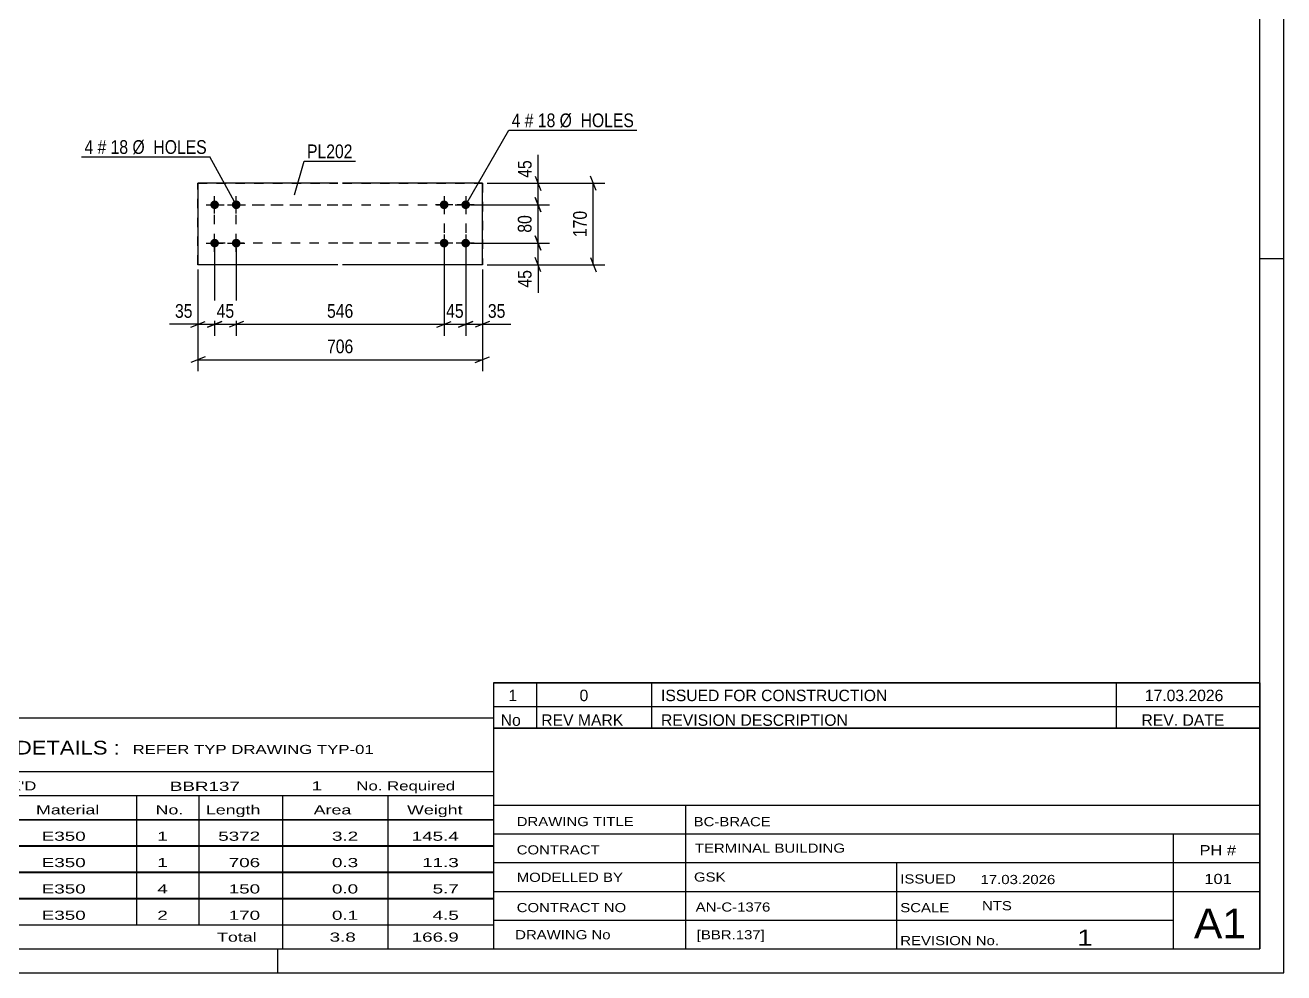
# Model space of a CAD drawing. Header units: millimetres. Extents: x 0 to 594, y 0 to 420.
# Drawn here: x 331.3 to 594, y 0 to 197.8 of the extents above; entities that cross this region are included whole.
import ezdxf

# ---------------------------------------------------------------- set-up
doc = ezdxf.new("R2010")
doc.units = ezdxf.units.MM
doc.linetypes.add('DXK_LINE_DOT2', pattern=[3.9198, 1.9599, -1.9599])
doc.styles.add('Arial Narrow', font='ARIALN.TTF', dxfattribs={"height": 0.2})

# ---------------------------------------------------------------- blocks, each defined once
blk = doc.blocks.new('Unknown-580611048-1130')
at = {"color": 5, "linetype": 'Continuous'}
for p, q in [((594, 0), (594, 420)), ((589, 5), (589, 415)), ((594, 149), (589, 149)), ((5, 5), (589, 5)), ((384, 0), (384, 5)), ((0, 0), (594, 0))]:
    blk.add_line(p, q, dxfattribs=at)
blk = doc.blocks.new('Bolt-580611048-2463 - 2457')
at = {"linetype": 'Continuous'}
for points in [[(370.27, 159.59), (370.13, 159.73), (370.03, 159.88), (369.96, 160.06), (369.93, 160.25), (369.94, 160.43), (369.99, 160.62), (370.08, 160.78), (370.2, 160.93), (370.34, 161.05), (370.51, 161.13), (370.69, 161.18), (370.88, 161.19), (371.07, 161.16), (371.24, 161.09), (371.4, 160.99), (371.53, 160.86), (371.63, 160.7), (371.7, 160.52), (371.73, 160.34), (371.72, 160.15), (371.67, 159.97), (371.59, 159.8), (371.47, 159.65), (371.32, 159.54), (371.15, 159.45), (370.97, 159.4), (370.78, 159.39), (370.6, 159.42), (370.42, 159.49)], [(374.77, 159.59), (374.63, 159.73), (374.53, 159.88), (374.46, 160.06), (374.43, 160.25), (374.44, 160.43), (374.49, 160.62), (374.58, 160.78), (374.7, 160.93), (374.84, 161.05), (375.01, 161.13), (375.19, 161.18), (375.38, 161.19), (375.57, 161.16), (375.74, 161.09), (375.9, 160.99), (376.03, 160.86), (376.13, 160.7), (376.2, 160.52), (376.23, 160.34), (376.22, 160.15), (376.17, 159.97), (376.09, 159.8), (375.97, 159.65), (375.82, 159.54), (375.65, 159.45), (375.47, 159.4), (375.28, 159.39), (375.1, 159.42), (374.92, 159.49)], [(370.27, 151.59), (370.13, 151.73), (370.03, 151.88), (369.96, 152.06), (369.93, 152.25), (369.94, 152.43), (369.99, 152.62), (370.08, 152.78), (370.2, 152.93), (370.34, 153.05), (370.51, 153.13), (370.69, 153.18), (370.88, 153.19), (371.07, 153.16), (371.24, 153.09), (371.4, 152.99), (371.53, 152.86), (371.63, 152.7), (371.7, 152.52), (371.73, 152.34), (371.72, 152.15), (371.67, 151.97), (371.59, 151.8), (371.47, 151.65), (371.32, 151.54), (371.15, 151.45), (370.97, 151.4), (370.78, 151.39), (370.6, 151.42), (370.42, 151.49)], [(374.77, 151.59), (374.63, 151.73), (374.53, 151.88), (374.46, 152.06), (374.43, 152.25), (374.44, 152.43), (374.49, 152.62), (374.58, 152.78), (374.7, 152.93), (374.84, 153.05), (375.01, 153.13), (375.19, 153.18), (375.38, 153.19), (375.57, 153.16), (375.74, 153.09), (375.9, 152.99), (376.03, 152.86), (376.13, 152.7), (376.2, 152.52), (376.23, 152.34), (376.22, 152.15), (376.17, 151.97), (376.09, 151.8), (375.97, 151.65), (375.82, 151.54), (375.65, 151.45), (375.47, 151.4), (375.28, 151.39), (375.1, 151.42), (374.92, 151.49)]]:
    blk.add_hatch(color=1, dxfattribs=at).paths.add_polyline_path(points)
at = {"color": 1, "linetype": 'Continuous'}
for p, q in [((369.03, 160.29), (372.63, 160.29)), ((370.83, 158.49), (370.83, 162.09)), ((373.53, 160.29), (377.13, 160.29)), ((375.33, 158.49), (375.33, 162.09)), ((370.83, 150.49), (370.83, 154.09)), ((375.33, 150.49), (375.33, 154.09)), ((369.03, 152.29), (372.63, 152.29)), ((373.53, 152.29), (377.13, 152.29))]:
    blk.add_line(p, q, dxfattribs=at)
blk = doc.blocks.new('Bolt-580611048-2468 - 2457')
at = {"linetype": 'Continuous'}
for points in [[(418.16, 159.59), (418.03, 159.73), (417.93, 159.89), (417.86, 160.06), (417.83, 160.25), (417.84, 160.43), (417.89, 160.62), (417.98, 160.78), (418.1, 160.93), (418.24, 161.05), (418.41, 161.13), (418.59, 161.18), (418.78, 161.19), (418.97, 161.16), (419.14, 161.09), (419.3, 160.99), (419.43, 160.86), (419.53, 160.7), (419.6, 160.53), (419.63, 160.34), (419.62, 160.15), (419.57, 159.97), (419.49, 159.8), (419.37, 159.66), (419.22, 159.54), (419.05, 159.45), (418.87, 159.4), (418.68, 159.39), (418.5, 159.42), (418.32, 159.49)], [(422.66, 159.59), (422.53, 159.73), (422.43, 159.89), (422.36, 160.06), (422.33, 160.25), (422.34, 160.44), (422.39, 160.62), (422.48, 160.78), (422.6, 160.93), (422.74, 161.05), (422.91, 161.13), (423.09, 161.18), (423.28, 161.19), (423.47, 161.16), (423.64, 161.09), (423.8, 160.99), (423.93, 160.86), (424.03, 160.7), (424.1, 160.53), (424.13, 160.34), (424.12, 160.15), (424.07, 159.97), (423.99, 159.8), (423.87, 159.66), (423.72, 159.54), (423.55, 159.45), (423.37, 159.4), (423.18, 159.39), (423, 159.42), (422.82, 159.49)], [(418.17, 151.59), (418.03, 151.73), (417.93, 151.89), (417.86, 152.06), (417.83, 152.25), (417.84, 152.43), (417.89, 152.62), (417.98, 152.78), (418.1, 152.93), (418.24, 153.05), (418.41, 153.13), (418.59, 153.18), (418.78, 153.19), (418.97, 153.16), (419.14, 153.09), (419.3, 152.99), (419.43, 152.86), (419.53, 152.7), (419.6, 152.53), (419.63, 152.34), (419.62, 152.15), (419.57, 151.97), (419.49, 151.8), (419.37, 151.66), (419.22, 151.54), (419.05, 151.45), (418.87, 151.4), (418.68, 151.39), (418.5, 151.42), (418.32, 151.49)], [(422.67, 151.59), (422.53, 151.73), (422.43, 151.89), (422.36, 152.06), (422.33, 152.25), (422.34, 152.44), (422.39, 152.62), (422.48, 152.78), (422.6, 152.93), (422.74, 153.05), (422.91, 153.13), (423.09, 153.18), (423.28, 153.19), (423.47, 153.16), (423.64, 153.09), (423.8, 152.99), (423.93, 152.86), (424.03, 152.7), (424.1, 152.53), (424.13, 152.34), (424.12, 152.15), (424.07, 151.97), (423.99, 151.8), (423.87, 151.66), (423.72, 151.54), (423.55, 151.45), (423.37, 151.4), (423.18, 151.39), (423, 151.42), (422.82, 151.49)]]:
    blk.add_hatch(color=1, dxfattribs=at).paths.add_polyline_path(points)
at = {"color": 1, "linetype": 'Continuous'}
for p, q in [((420.53, 160.29), (416.93, 160.29)), ((418.73, 162.09), (418.73, 158.49)), ((425.03, 160.29), (421.43, 160.29)), ((423.23, 162.09), (423.23, 158.49)), ((418.73, 154.09), (418.73, 150.49)), ((423.23, 154.09), (423.23, 150.49)), ((420.53, 152.29), (416.93, 152.29)), ((425.03, 152.29), (421.43, 152.29))]:
    blk.add_line(p, q, dxfattribs=at)
blk = doc.blocks.new('Part-580611048-2473 - 2457')
at = {"color": 2, "linetype": 'Continuous'}
for p, q in [((367.33, 164.79), (367.33, 164.79)), ((396.53, 164.79), (367.33, 164.79)), ((367.33, 164.79), (367.33, 147.79)), ((426.73, 164.79), (397.53, 164.79)), ((426.73, 164.79), (426.73, 164.79)), ((426.73, 147.79), (426.73, 164.79)), ((367.33, 147.79), (367.33, 147.79)), ((396.53, 147.79), (367.33, 147.79)), ((426.73, 147.79), (397.53, 147.79)), ((426.73, 147.79), (426.73, 147.79))]:
    blk.add_line(p, q, dxfattribs=at)
at = {"color": 7, "linetype": 'DXK_LINE_DOT2'}
for p, q in [((367.33, 164.79), (396.53, 164.79)), ((367.33, 147.79), (367.33, 164.79)), ((397.53, 164.79), (426.73, 164.79)), ((426.73, 164.79), (426.73, 147.79)), ((396.53, 147.79), (367.33, 147.79)), ((426.73, 147.79), (397.53, 147.79))]:
    blk.add_line(p, q, dxfattribs=at)
blk = doc.blocks.new('Rectangle-580611048-2559 - 2457')
at = {"color": 1, "linetype": 'DXK_LINE_DOT2'}
for p, q in [((370.83, 160.29), (396.53, 160.29)), ((370.83, 152.29), (370.83, 160.29)), ((397.53, 160.29), (423.23, 160.29)), ((423.23, 160.29), (423.23, 152.29)), ((396.53, 152.29), (370.83, 152.29)), ((423.23, 152.29), (397.53, 152.29))]:
    blk.add_line(p, q, dxfattribs=at)
blk = doc.blocks.new('Rectangle-580611048-2549 - 2457')
at = {"color": 1, "linetype": 'DXK_LINE_DOT2'}
for p, q in [((375.33, 160.29), (396.53, 160.29)), ((375.33, 152.29), (375.33, 160.29)), ((397.53, 160.29), (418.73, 160.29)), ((418.73, 160.29), (418.73, 152.29)), ((396.53, 152.29), (375.33, 152.29)), ((418.73, 152.29), (397.53, 152.29))]:
    blk.add_line(p, q, dxfattribs=at)
blk = doc.blocks.new('StraightDimension-580611048-2528 - 2457')
at = {"color": 7, "linetype": 'Continuous'}
for p, q in [((418.73, 151.29), (418.73, 132.95)), ((423.23, 151.29), (423.23, 132.95)), ((417.23, 134.75), (420.23, 135.95)), ((418.73, 135.35), (423.23, 135.35)), ((424.73, 135.95), (421.73, 134.75))]:
    blk.add_line(p, q, dxfattribs=at)
at = {"color": 0}
blk.add_wipeout([(423.41, 136.1), (423.41, 140.3), (418.55, 140.3), (418.55, 136.1)], dxfattribs=at)
at = {"color": 3, "style": 'Arial Narrow'}
blk.add_text('45', height=2.863, dxfattribs=at).set_placement((419.15, 136.7))
blk = doc.blocks.new('StraightDimension-580611048-2476 - 2457')
at = {"color": 7, "linetype": 'Continuous'}
for p, q in [((437.73, 166.29), (438.93, 163.29)), ((427.73, 164.79), (440.73, 164.79)), ((438.33, 160.29), (438.33, 164.79)), ((424.23, 160.29), (440.73, 160.29)), ((438.93, 158.79), (437.73, 161.79))]:
    blk.add_line(p, q, dxfattribs=at)
at = {"color": 0}
blk.add_wipeout([(437.58, 170.17), (433.38, 170.17), (433.38, 165.32), (437.58, 165.32)], dxfattribs=at)
at = {"color": 7, "linetype": 'Continuous'}
blk.add_line((438.33, 164.79), (438.33, 170.7), dxfattribs=at)
blk.add_line((438.33, 164.79), (438.33, 170.7), dxfattribs=at)
at = {"color": 3, "style": 'Arial Narrow'}
blk.add_text('45', height=2.863, rotation=90.0002, dxfattribs=at).set_placement((436.98, 165.92))
blk = doc.blocks.new('StraightDimension-580611048-2484 - 2457')
at = {"color": 7, "linetype": 'Continuous'}
for p, q in [((424.23, 160.29), (440.73, 160.29)), ((437.73, 161.79), (438.93, 158.79)), ((438.33, 152.29), (438.33, 160.29)), ((438.93, 150.79), (437.73, 153.79)), ((424.23, 152.29), (440.73, 152.29))]:
    blk.add_line(p, q, dxfattribs=at)
at = {"color": 0}
blk.add_wipeout([(437.58, 158.72), (433.38, 158.72), (433.38, 153.87), (437.58, 153.87)], dxfattribs=at)
at = {"color": 3, "style": 'Arial Narrow'}
blk.add_text('80', height=2.863, rotation=90.0002, dxfattribs=at).set_placement((436.98, 154.47))
blk = doc.blocks.new('StraightDimension-580611048-2492 - 2457')
at = {"color": 7, "linetype": 'Continuous'}
for p, q in [((437.73, 153.79), (438.93, 150.79)), ((424.23, 152.29), (440.73, 152.29)), ((438.33, 147.79), (438.33, 152.29)), ((427.73, 147.79), (440.73, 147.79)), ((438.93, 146.29), (437.73, 149.29))]:
    blk.add_line(p, q, dxfattribs=at)
at = {"color": 0}
blk.add_wipeout([(437.58, 147.27), (433.38, 147.27), (433.38, 142.41), (437.58, 142.41)], dxfattribs=at)
at = {"color": 7, "linetype": 'Continuous'}
blk.add_line((438.33, 147.79), (438.33, 141.89), dxfattribs=at)
blk.add_line((438.33, 147.79), (438.33, 141.89), dxfattribs=at)
at = {"color": 3, "style": 'Arial Narrow'}
blk.add_text('45', height=2.863, rotation=90.0002, dxfattribs=at).set_placement((436.98, 143.01))
blk = doc.blocks.new('StraightDimension-580611048-2499 - 2457')
at = {"color": 7, "linetype": 'Continuous'}
for p, q in [((450.46, 163.29), (449.26, 166.29)), ((427.73, 164.79), (452.26, 164.79)), ((449.86, 147.79), (449.86, 164.79)), ((427.73, 147.79), (452.26, 147.79)), ((449.26, 149.29), (450.46, 146.29))]:
    blk.add_line(p, q, dxfattribs=at)
at = {"color": 0}
blk.add_wipeout([(449.11, 159.64), (444.91, 159.64), (444.91, 152.95), (449.11, 152.95)], dxfattribs=at)
at = {"color": 3, "style": 'Arial Narrow'}
blk.add_text('170', height=2.863, rotation=90.0002, dxfattribs=at).set_placement((448.51, 153.55))
blk = doc.blocks.new('StraightDimension-580611048-2508 - 2457')
at = {"color": 7, "linetype": 'Continuous'}
for p, q in [((423.23, 151.29), (423.23, 132.95)), ((426.73, 146.79), (426.73, 132.95)), ((421.73, 134.75), (424.73, 135.95)), ((423.23, 135.35), (426.73, 135.35)), ((428.23, 135.95), (425.23, 134.75))]:
    blk.add_line(p, q, dxfattribs=at)
at = {"color": 0}
blk.add_wipeout([(432.11, 136.1), (432.11, 140.3), (427.26, 140.3), (427.26, 136.1)], dxfattribs=at)
at = {"color": 7, "linetype": 'Continuous'}
blk.add_line((426.73, 135.35), (432.64, 135.35), dxfattribs=at)
blk.add_line((426.73, 135.35), (432.64, 135.35), dxfattribs=at)
at = {"color": 3, "style": 'Arial Narrow'}
blk.add_text('35', height=2.863, dxfattribs=at).set_placement((427.86, 136.7))
blk = doc.blocks.new('StraightDimension-580611048-2514 - 2457')
at = {"color": 7, "linetype": 'Continuous'}
for p, q in [((370.83, 151.29), (370.83, 132.95)), ((367.33, 146.79), (367.33, 132.95)), ((365.83, 134.75), (368.83, 135.95)), ((367.33, 135.35), (370.83, 135.35)), ((372.33, 135.95), (369.33, 134.75))]:
    blk.add_line(p, q, dxfattribs=at)
at = {"color": 0}
blk.add_wipeout([(366.81, 136.1), (366.81, 140.3), (361.95, 140.3), (361.95, 136.1)], dxfattribs=at)
at = {"color": 7, "linetype": 'Continuous'}
blk.add_line((367.33, 135.35), (361.43, 135.35), dxfattribs=at)
blk.add_line((367.33, 135.35), (361.43, 135.35), dxfattribs=at)
at = {"color": 3, "style": 'Arial Narrow'}
blk.add_text('35', height=2.863, dxfattribs=at).set_placement((362.55, 136.7))
blk = doc.blocks.new('StraightDimension-580611048-2520 - 2457')
at = {"color": 7, "linetype": 'Continuous'}
for p, q in [((375.33, 151.29), (375.33, 132.95)), ((418.73, 151.29), (418.73, 132.95)), ((376.83, 135.95), (373.83, 134.75)), ((375.33, 135.35), (418.73, 135.35)), ((417.23, 134.75), (420.23, 135.95))]:
    blk.add_line(p, q, dxfattribs=at)
at = {"color": 0}
blk.add_wipeout([(400.37, 136.1), (400.37, 140.3), (393.69, 140.3), (393.69, 136.1)], dxfattribs=at)
at = {"color": 3, "style": 'Arial Narrow'}
blk.add_text('546', height=2.863, dxfattribs=at).set_placement((394.29, 136.7))
blk = doc.blocks.new('StraightDimension-580611048-2536 - 2457')
at = {"color": 7, "linetype": 'Continuous'}
for p, q in [((370.83, 151.29), (370.83, 132.95)), ((375.33, 151.29), (375.33, 132.95)), ((369.33, 134.75), (372.33, 135.95)), ((370.83, 135.35), (375.33, 135.35)), ((376.83, 135.95), (373.83, 134.75))]:
    blk.add_line(p, q, dxfattribs=at)
at = {"color": 0}
blk.add_wipeout([(375.51, 136.1), (375.51, 140.3), (370.65, 140.3), (370.65, 136.1)], dxfattribs=at)
at = {"color": 3, "style": 'Arial Narrow'}
blk.add_text('45', height=2.863, dxfattribs=at).set_placement((371.25, 136.7))
blk = doc.blocks.new('StraightDimension-580611048-2545 - 2457')
at = {"color": 7, "linetype": 'Continuous'}
for p, q in [((367.33, 146.79), (367.33, 125.55)), ((426.73, 146.79), (426.73, 125.55)), ((368.83, 128.55), (365.83, 127.35)), ((367.33, 127.95), (426.73, 127.95)), ((425.23, 127.35), (428.23, 128.55))]:
    blk.add_line(p, q, dxfattribs=at)
at = {"color": 0}
blk.add_wipeout([(400.37, 128.7), (400.37, 132.9), (393.69, 132.9), (393.69, 128.7)], dxfattribs=at)
at = {"color": 3, "style": 'Arial Narrow'}
blk.add_text('706', height=2.863, dxfattribs=at).set_placement((394.29, 129.3))
blk = doc.blocks.new('Unknown-580611048-4302')
at = {"color": 7, "linetype": 'Continuous'}
for p, q in [((269, 53.25), (429, 53.25)), ((269, 42), (269, 53.25)), ((429, 53.25), (429, 42)), ((269, 42), (429, 42)), ((269, 42), (269, 37)), ((429, 42), (429, 37)), ((269, 37), (429, 37)), ((269, 37), (269, 32)), ((293, 37), (293, 32)), ((328.5, 37), (328.5, 32)), ((354.5, 37), (354.5, 32)), ((367.5, 37), (367.5, 32)), ((385, 37), (385, 32)), ((407, 37), (407, 32)), ((429, 37), (429, 32)), ((269, 32), (429, 32)), ((269, 31.95), (269, 26.55)), ((269, 31.95), (429, 31.95)), ((293, 32), (293, 26.5)), ((328.5, 32), (328.5, 26.5)), ((354.5, 32), (354.5, 26.5)), ((367.5, 32), (367.5, 26.5)), ((385, 32), (385, 26.5)), ((407, 32), (407, 26.5)), ((429, 31.95), (429, 26.55)), ((269, 26.55), (429, 26.55)), ((269, 26.45), (269, 21.05)), ((269, 26.45), (429, 26.45)), ((293, 26.5), (293, 21)), ((328.5, 26.5), (328.5, 21)), ((354.5, 26.5), (354.5, 21)), ((367.5, 26.5), (367.5, 21)), ((385, 26.5), (385, 21)), ((407, 26.5), (407, 21)), ((429, 26.45), (429, 21.05)), ((269, 21.05), (429, 21.05)), ((269, 20.95), (269, 15.55)), ((269, 20.95), (429, 20.95)), ((293, 21), (293, 15.5)), ((328.5, 21), (328.5, 15.5)), ((354.5, 21), (354.5, 15.5)), ((367.5, 21), (367.5, 15.5)), ((385, 21), (385, 15.5)), ((407, 21), (407, 15.5)), ((429, 20.95), (429, 15.55)), ((269, 15.55), (429, 15.55)), ((269, 15.45), (269, 10.05)), ((269, 15.45), (429, 15.45)), ((293, 15.5), (293, 10)), ((328.5, 15.5), (328.5, 10)), ((354.5, 15.5), (354.5, 10)), ((367.5, 15.5), (367.5, 10)), ((385, 15.5), (385, 10)), ((407, 15.5), (407, 10)), ((429, 15.45), (429, 10.05)), ((269, 10.05), (429, 10.05)), ((269, 10), (429, 10)), ((269, 10), (269, 5)), ((385, 10), (385, 5)), ((407, 10), (407, 5)), ((429, 10), (429, 5)), ((269, 5), (429, 5))]:
    blk.add_line(p, q, dxfattribs=at)
at = {"color": 7, "style": 'Arial Narrow'}
for s, height, width, p in [('GENERAL NOTES & WELD DETAILS :', 2.8633, 1.4, (270.15, 45.56)), ('REFER TYP DRAWING TYP-01', 1.9089, 1.6, (353.7, 45.66)), ("MATERIAL LIST FOR ASSEMBLY MK'D", 1.9089, 1.6, (270.15, 38.06)), ('BBR137', 1.909, 1.794707, (361.48, 37.97)), ('1', 1.91, 1.794707, (391.08, 38.06)), ('No. Required', 1.9089, 1.6, (400.41, 38.06)), ('Mark', 1.909, 1.7, (270.34, 33)), ('Profile', 1.909, 1.7, (303.41, 33)), ('Material', 1.909, 1.7, (333.54, 33.06)), ('No.', 1.909, 1.7, (358.5, 33.06)), ('Length', 1.909, 1.7, (369, 33.06)), ('Area', 1.909, 1.7, (391.5, 33.06)), ('Weight', 1.909, 1.7, (411, 33.06))]:
    blk.add_text(s, height=height, dxfattribs=dict(at, width=width)).set_placement(p)
at = {"color": 7, "linetype": 'Continuous', "style": 'Arial Narrow'}
for s, height, width, p in [('BBR137', 1.909, 1.794707, (270.5, 27.56)), ('SHS150*6', 1.909, 1.794707, (295, 27.56)), ('E350', 1.909, 1.794707, (334.74, 27.56)), ('1', 1.91, 1.794707, (358.86, 27.56)), ('5372', 1.909, 1.794707, (371.58, 27.56)), ('3.2', 1.909, 1.794707, (395.32, 27.56)), ('145.4', 1.909, 1.794707, (411.96, 27.56)), ('PL202', 1.909, 1.794707, (270.5, 22.06)), ('PL12*170', 1.909, 1.794707, (295, 22.06)), ('E350', 1.909, 1.794707, (334.74, 22.06)), ('1', 1.91, 1.794707, (358.86, 22.06)), ('706', 1.909, 1.794707, (373.77, 22.06)), ('0.3', 1.909, 1.794707, (395.32, 22.06)), ('11.3', 1.909, 1.794707, (414.14, 22.06)), ('PL40', 1.909, 1.794707, (270.5, 16.56)), ('PL10*120', 1.909, 1.794707, (295, 16.56)), ('E350', 1.909, 1.794707, (334.74, 16.56)), ('4', 1.91, 1.794707, (358.86, 16.56)), ('150', 1.909, 1.794707, (373.77, 16.56)), ('0.0', 1.909, 1.794707, (395.32, 16.56)), ('5.7', 1.909, 1.794707, (416.33, 16.56)), ('PL98', 1.909, 1.794707, (270.5, 11.06)), ('PL10*170', 1.909, 1.794707, (295, 11.06)), ('E350', 1.909, 1.794707, (334.74, 11.06)), ('2', 1.91, 1.794707, (358.86, 11.06)), ('170', 1.909, 1.794707, (373.77, 11.06)), ('0.1', 1.909, 1.794707, (395.32, 11.06)), ('4.5', 1.909, 1.794707, (416.33, 11.06)), ('Total', 1.909, 1.7, (371.33, 6.5)), ('3.8', 1.909, 1.794707, (394.83, 6.5)), ('166.9', 1.909, 1.794707, (411.96, 6.5))]:
    blk.add_text(s, height=height, dxfattribs=dict(at, width=width)).set_placement(p)
blk = doc.blocks.new('Unknown-580611048-4300')
at = {"color": 7, "linetype": 'Continuous'}
for p, q in [((429, 51.05), (429, 5)), ((429, 51.05), (589, 51.05)), ((589, 51), (589, 5)), ((429, 35), (589, 35)), ((469.14, 35), (469.14, 5)), ((429, 29), (589, 29)), ((571, 5.05), (571, 29.05)), ((429, 23), (589, 23)), ((513.14, 23), (513.14, 5)), ((429, 17), (589, 17)), ((429, 11), (571, 11)), ((429, 5), (589, 5))]:
    blk.add_line(p, q, dxfattribs=at)
at = {"color": 7, "style": 'Arial Narrow'}
for s, height, width, p in [('DRAWING TITLE', 1.9089, 1.425378, (433.88, 30.61)), ('BC-BRACE', 1.909, 1.425378, (470.81, 30.59)), ('CONTRACT', 1.909, 1.425378, (433.88, 24.71)), ('TERMINAL BUILDING', 1.9089, 1.425378, (471.06, 25.07)), ('MODELLED BY', 1.9089, 1.425378, (433.88, 18.98)), ('GSK', 1.909, 1.425378, (470.88, 19.04)), ('ISSUED', 1.909, 1.425378, (513.94, 18.64)), ('17.03.2026', 1.909, 1.425378, (530.69, 18.52)), ('CONTRACT NO', 1.9089, 1.425378, (433.88, 12.66)), ('AN-C-1376', 1.909, 1.425378, (471.23, 12.78)), ('SCALE', 1.909, 1.425378, (513.94, 12.65)), ('A1', 6.204, 1.25, (575.24, 7.2)), ('DRAWING No', 1.909, 1.425378, (433.56, 7)), ('[BBR.137]', 1.909, 1.425378, (471.46, 6.99)), ('1', 3.34, 1.5, (550.91, 5.68)), ('REVISION No.', 1.9089, 1.425378, (513.94, 5.77))]:
    blk.add_text(s, height=height, dxfattribs=dict(at, width=width)).set_placement(p)
at = {"color": 7, "linetype": 'Continuous', "style": 'Arial Narrow'}
for s, height, width, p in [('PH #', 2.1, 1.42538, (576.4, 24.55)), ('101', 2.1, 1.42538, (577.41, 18.55)), ('NTS', 1.909, 1.425378, (531, 13.05))]:
    blk.add_text(s, height=height, dxfattribs=dict(at, width=width)).set_placement(p)
blk = doc.blocks.new('Unknown-580611048-4301')
at = {"color": 7, "linetype": 'Continuous'}
for p, q in [((429, 60.55), (589, 60.55)), ((589, 60.55), (429, 60.55)), ((429, 60.55), (429, 55.55)), ((438, 60.55), (438, 55.55)), ((462, 60.55), (462, 55.55)), ((559, 60.55), (559, 55.55)), ((589, 60.55), (589, 55.55)), ((429, 55.55), (589, 55.55)), ((429, 55.55), (429, 51.05)), ((429, 55.55), (589, 55.55)), ((438, 55.55), (438, 51.05)), ((462, 55.55), (462, 51.05)), ((559, 55.55), (559, 51.05)), ((589, 55.55), (589, 51.05)), ((589, 51.05), (429, 51.05))]:
    blk.add_line(p, q, dxfattribs=at)
at = {"color": 7, "linetype": 'Continuous', "style": 'Arial Narrow'}
for s, height, width, p in [('1', 2.39, 1.196471, (432.16, 56.7)), ('0', 2.39, 1.196471, (447, 56.7)), ('ISSUED FOR CONSTRUCTION', 2.3861, 1.196471, (464, 56.7)), ('17.03.2026', 2.386, 1.196471, (565, 56.7)), ('No', 2.386, 1.2, (430.54, 51.55)), ('REV MARK', 2.386, 1.2, (439, 51.55)), ('REVISION DESCRIPTION', 2.3861, 1.2, (464, 51.55)), ('REV. DATE', 2.386, 1.2, (564.28, 51.55))]:
    blk.add_text(s, height=height, dxfattribs=dict(at, width=width)).set_placement(p)
blk = doc.blocks.new('Mark-580611048-2459 - 2457')
at = {"color": 0}
blk.add_wipeout([(345.49, 170.91), (345.49, 173.91), (343.66, 173.91), (343.66, 170.91)], dxfattribs=at)
blk.add_wipeout([(345.49, 170.91), (345.49, 173.91), (343.66, 173.91), (343.66, 170.91)], dxfattribs=at)
blk.add_wipeout([(348.21, 170.91), (348.21, 173.91), (346.39, 173.91), (346.39, 170.91)], dxfattribs=at)
blk.add_wipeout([(348.21, 170.91), (348.21, 173.91), (346.39, 173.91), (346.39, 170.91)], dxfattribs=at)
at = {"color": 3, "style": 'Arial Narrow'}
blk.add_text('4', height=2.86, dxfattribs=at).set_placement((343.66, 170.91))
at = {"color": 0}
blk.add_wipeout([(352.77, 170.91), (352.77, 173.91), (349.11, 173.91), (349.11, 170.91)], dxfattribs=at)
blk.add_wipeout([(352.77, 170.91), (352.77, 173.91), (349.11, 173.91), (349.11, 170.91)], dxfattribs=at)
at = {"color": 3, "style": 'Arial Narrow'}
blk.add_text('#', height=2.86, dxfattribs=at).set_placement((346.39, 170.91))
at = {"color": 0}
blk.add_wipeout([(369.2, 170.91), (369.2, 173.91), (353.67, 173.91), (353.67, 170.91)], dxfattribs=at)
blk.add_wipeout([(369.2, 170.91), (369.2, 173.91), (353.67, 173.91), (353.67, 170.91)], dxfattribs=at)
at = {"color": 7, "linetype": 'Continuous'}
for p in [(343.06, 170.31), (375.33, 160.29)]:
    blk.add_line(p, (369.8, 170.31), dxfattribs=at)
at = {"color": 3, "style": 'Arial Narrow'}
for s, p in [('18', (349.11, 170.91)), ('Ø  HOLES', (353.67, 170.91))]:
    blk.add_text(s, height=2.863, dxfattribs=at).set_placement(p)
blk = doc.blocks.new('Mark-580611048-2464 - 2457')
at = {"color": 0}
blk.add_wipeout([(434.66, 176.48), (434.66, 179.48), (432.83, 179.48), (432.83, 176.48)], dxfattribs=at)
blk.add_wipeout([(434.66, 176.48), (434.66, 179.48), (432.83, 179.48), (432.83, 176.48)], dxfattribs=at)
at = {"color": 7, "linetype": 'Continuous'}
blk.add_line((423.23, 160.29), (432.23, 175.88), dxfattribs=at)
at = {"color": 0}
blk.add_wipeout([(437.39, 176.48), (437.39, 179.48), (435.56, 179.48), (435.56, 176.48)], dxfattribs=at)
blk.add_wipeout([(437.39, 176.48), (437.39, 179.48), (435.56, 179.48), (435.56, 176.48)], dxfattribs=at)
at = {"color": 3, "style": 'Arial Narrow'}
blk.add_text('4', height=2.86, dxfattribs=at).set_placement((432.83, 176.48))
at = {"color": 0}
blk.add_wipeout([(441.94, 176.48), (441.94, 179.48), (438.29, 179.48), (438.29, 176.48)], dxfattribs=at)
blk.add_wipeout([(441.94, 176.48), (441.94, 179.48), (438.29, 179.48), (438.29, 176.48)], dxfattribs=at)
at = {"color": 3, "style": 'Arial Narrow'}
blk.add_text('#', height=2.86, dxfattribs=at).set_placement((435.56, 176.48))
at = {"color": 0}
blk.add_wipeout([(458.37, 176.48), (458.37, 179.48), (442.84, 179.48), (442.84, 176.48)], dxfattribs=at)
blk.add_wipeout([(458.37, 176.48), (458.37, 179.48), (442.84, 179.48), (442.84, 176.48)], dxfattribs=at)
at = {"color": 7, "linetype": 'Continuous'}
blk.add_line((432.23, 175.88), (458.97, 175.88), dxfattribs=at)
at = {"color": 3, "style": 'Arial Narrow'}
for s, p in [('18', (438.29, 176.48)), ('Ø  HOLES', (442.84, 176.48))]:
    blk.add_text(s, height=2.863, dxfattribs=at).set_placement(p)
blk = doc.blocks.new('Mark-580611048-2469 - 2457')
at = {"color": 0}
blk.add_wipeout([(399.61, 170.01), (399.61, 173.01), (390.11, 173.01), (390.11, 170.01)], dxfattribs=at)
blk.add_wipeout([(399.61, 170.01), (399.61, 173.01), (390.11, 173.01), (390.11, 170.01)], dxfattribs=at)
at = {"color": 30, "linetype": 'Continuous'}
for p, q in [((387.53, 162.34), (389.51, 169.41)), ((389.51, 169.41), (400.21, 169.41))]:
    blk.add_line(p, q, dxfattribs=at)
at = {"color": 3, "style": 'Arial Narrow'}
blk.add_text('PL202', height=2.863, dxfattribs=at).set_placement((390.11, 170.01))

msp = doc.modelspace()

# ---------------------------------------------------------------- block references
for name in ['Unknown-580611048-1130', 'Part-580611048-2473 - 2457', 'Bolt-580611048-2463 - 2457', 'Rectangle-580611048-2559 - 2457', 'Rectangle-580611048-2549 - 2457', 'Bolt-580611048-2468 - 2457', 'Unknown-580611048-4301', 'Unknown-580611048-4302', 'Unknown-580611048-4300']:
    msp.add_blockref(name, (0, 0))

# ---------------------------------------------------------------- next in the draw order: block references
for name in ['Mark-580611048-2459 - 2457', 'Mark-580611048-2469 - 2457', 'StraightDimension-580611048-2476 - 2457', 'StraightDimension-580611048-2514 - 2457', 'StraightDimension-580611048-2528 - 2457']:
    msp.add_blockref(name, (0, 0))

# ---------------------------------------------------------------- next in the draw order: block references
for name in ['StraightDimension-580611048-2484 - 2457', 'StraightDimension-580611048-2520 - 2457']:
    msp.add_blockref(name, (0, 0))

# ---------------------------------------------------------------- next in the draw order: block references
for name in ['StraightDimension-580611048-2492 - 2457', 'StraightDimension-580611048-2536 - 2457']:
    msp.add_blockref(name, (0, 0))

# ---------------------------------------------------------------- next in the draw order: block references
msp.add_blockref('StraightDimension-580611048-2499 - 2457', (0, 0))

# ---------------------------------------------------------------- next in the draw order: block references
for name in ['Mark-580611048-2464 - 2457', 'StraightDimension-580611048-2508 - 2457']:
    msp.add_blockref(name, (0, 0))

# ---------------------------------------------------------------- next in the draw order: block references
msp.add_blockref('StraightDimension-580611048-2545 - 2457', (0, 0))

doc.saveas('drawing.dxf')
